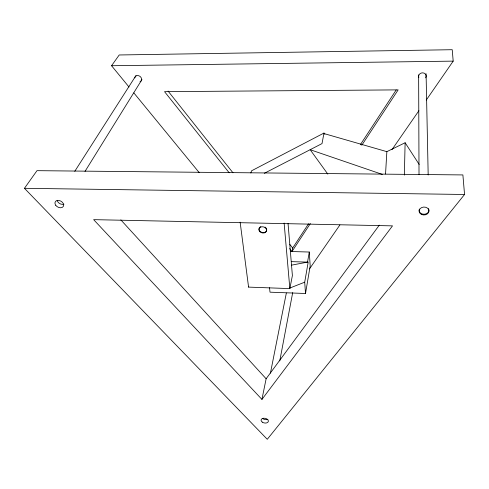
<?xml version="1.0" encoding="UTF-8"?>
<svg xmlns="http://www.w3.org/2000/svg" width="489" height="489" viewBox="0 0 489 489"><rect width="100%" height="100%" fill="white"/><g stroke="black" fill="none" stroke-linecap="round" stroke-linejoin="round"><path stroke-width="0.73" d="M404.36 175.093L405.118 142.751L386.854 151.657L323.895 133.528M385.546 173.992L386.854 151.657M269.531 287.691L270.014 292.184L305.515 293.492L310.185 265.924L309.286 252.031L290.466 251.499M309.286 252.031L307.526 262.122L291.511 261.639M305.515 293.492L304.708 282.196L308.217 261.988L291.523 265.154M250.851 172.99L251.517 170.832L323.987 133.045L322.013 143.595L264.347 173.289M279.775 360.882L292.703 292.593M240.136 222.177L248.577 287.116L289.849 288.602L292.391 275.539L288.045 223.497M270.423 373.138L286.352 293.009M261.933 399.409L392.514 225.863L93.643 219.647L261.933 399.409L266.126 378.767L379.299 225.154M289.586 248.559L291.964 251.542L292.679 248.002L308.541 223.785M248.577 287.116L248.736 286.505M85.007 171.419L141.981 79.524M74.774 171.315L136.028 75.483M360.301 144.768L396.194 89.964M291.964 251.542L310.356 223.534M361.781 145.251L398.156 89.878L164.542 91.657L229.207 172.794M309.494 268.901L339.886 224.964M391.982 149.64L418.896 110.722M426.28 100.049L453.193 61.131L452.221 49.707L119.206 54.976L111.559 65.734L128.998 86.999M24.45 188.308L36.987 170.667L462.887 174.928L464.55 194.481L267.275 439.293L24.45 188.308L464.55 194.481M289.971 287.984L304.708 282.196M111.559 65.734L453.193 61.131M382.343 174.414L310.154 149.701L327.832 174.127M120.826 219.873L266.126 378.767M133.845 92.904L199.243 172.654M168.082 91.082L232.984 172.825M289.836 244.421L292.679 248.002M323.987 133.045L324.861 134.292M405.118 142.751L419.177 164.438M284.127 223.076L289.849 288.602M426.078 73.711L428.181 175.007M418.639 74.848L419.018 174.475M265.007 227.067A3.906 3.075 14.6 0 1 265.759 231.804A3.906 3.075 14.6 0 1 259.928 231.193A3.906 3.075 14.6 0 1 260.833 226.627M63.961 204.182A4.615 3.331 29.3 0 1 57.152 200.319M428.486 208.54A4.939 3.961 -1.9 0 1 424.342 214.249A4.939 3.961 -1.9 0 1 419.342 209.115M267.893 419.275A3.698 2.366 11.7 0 1 262.538 418.388M418.829 77.58A3.802 3.405 -12.7 0 1 422.716 72.837A3.802 3.405 -12.7 0 1 425.656 77.837M134.811 77.898A3.619 2.983 36 0 1 140.001 76.37A3.619 2.983 36 0 1 140.019 81.755M259.934 231.737A3.912 3.075 14.6 0 0 266.456 231.156A3.912 3.075 14.6 0 0 261.908 226.768A3.912 3.075 14.6 0 0 259.934 231.737M262.293 422.141A3.716 2.366 11.7 0 0 268.32 421.555A3.716 2.366 11.7 0 0 263.559 418.236A3.716 2.366 11.7 0 0 262.293 422.141M421.39 214.39A4.945 3.961 -1.9 0 0 428.975 211.12A4.945 3.961 -1.9 0 0 421.75 207.525A4.945 3.961 -1.9 0 0 421.39 214.39M55.728 205.282A4.639 3.337 29.2 0 0 63.264 206.511A4.639 3.337 29.2 0 0 58.943 200.466A4.639 3.337 29.2 0 0 55.728 205.282"/></g></svg>
